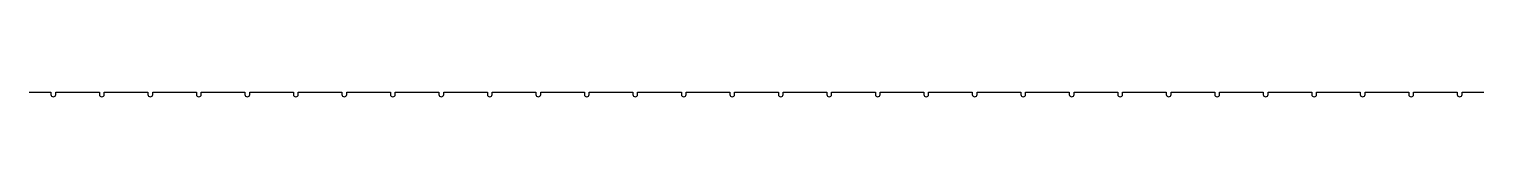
# Model space of a CAD drawing. Header units: inches. Extents: x 0 to 120, y 0 to 0.
import ezdxf

# ---------------------------------------------------------------- set-up
doc = ezdxf.new("R2010")
doc.units = ezdxf.units.IN
doc.header["$MEASUREMENT"] = 0

msp = doc.modelspace()

# ---------------------------------------------------------------- linework, layer by layer
msp.add_lwpolyline([(0, 0), (1.8025, 0), (1.8025, -0.1875, 1), (2.1975, -0.1875), (2.1975, 0), (5.8025, 0), (5.8025, -0.1875, 1), (6.1975, -0.1875), (6.1975, 0), (9.8025, 0), (9.8025, -0.1875, 1), (10.1975, -0.1875), (10.1975, 0), (13.8025, 0), (13.8025, -0.1875, 1), (14.1975, -0.1875), (14.1975, 0), (17.8025, 0), (17.8025, -0.1875, 1), (18.1975, -0.1875), (18.1975, 0), (21.8025, 0), (21.8025, -0.1875, 1), (22.1975, -0.1875), (22.1975, 0), (25.8025, 0), (25.8025, -0.1875, 1), (26.1975, -0.1875), (26.1975, 0), (29.8025, 0), (29.8025, -0.1875, 1), (30.1975, -0.1875), (30.1975, 0), (33.8025, 0), (33.8025, -0.1875, 1), (34.1975, -0.1875), (34.1975, 0), (37.8025, 0), (37.8025, -0.1875, 1), (38.1975, -0.1875), (38.1975, 0), (41.8025, 0), (41.8025, -0.1875, 1), (42.1975, -0.1875), (42.1975, 0), (45.8025, 0), (45.8025, -0.1875, 1), (46.1975, -0.1875), (46.1975, 0), (49.8025, 0), (49.8025, -0.1875, 1), (50.1975, -0.1875), (50.1975, 0), (53.8025, 0), (53.8025, -0.1875, 1), (54.1975, -0.1875), (54.1975, 0), (57.8025, 0), (57.8025, -0.1875, 1), (58.1975, -0.1875), (58.1975, 0), (61.8025, 0), (61.8025, -0.1875, 1), (62.1975, -0.1875), (62.1975, 0), (65.8025, 0), (65.8025, -0.1875, 1), (66.1975, -0.1875), (66.1975, 0), (69.8025, 0), (69.8025, -0.1875, 1), (70.1975, -0.1875), (70.1975, 0), (73.8025, 0), (73.8025, -0.1875, 1), (74.1975, -0.1875), (74.1975, 0), (77.8025, 0), (77.8025, -0.1875, 1), (78.1975, -0.1875), (78.1975, 0), (81.8025, 0), (81.8025, -0.1875, 1), (82.1975, -0.1875), (82.1975, 0), (85.8025, 0), (85.8025, -0.1875, 1), (86.1975, -0.1875), (86.1975, 0), (89.8025, 0), (89.8025, -0.1875, 1), (90.1975, -0.1875), (90.1975, 0), (93.8025, 0), (93.8025, -0.1875, 1), (94.1975, -0.1875), (94.1975, 0), (97.8025, 0), (97.8025, -0.1875, 1), (98.1975, -0.1875), (98.1975, 0), (101.8025, 0), (101.8025, -0.1875, 1), (102.1975, -0.1875), (102.1975, 0), (105.8025, 0), (105.8025, -0.1875, 1), (106.1975, -0.1875), (106.1975, 0), (109.8025, 0), (109.8025, -0.1875, 1), (110.1975, -0.1875), (110.1975, 0), (113.8025, 0), (113.8025, -0.1875, 1), (114.1975, -0.1875), (114.1975, 0), (117.8025, 0), (117.8025, -0.1875, 1), (118.1975, -0.1875), (118.1975, 0), (120, 0)], format="xyb")

doc.saveas('drawing.dxf')
